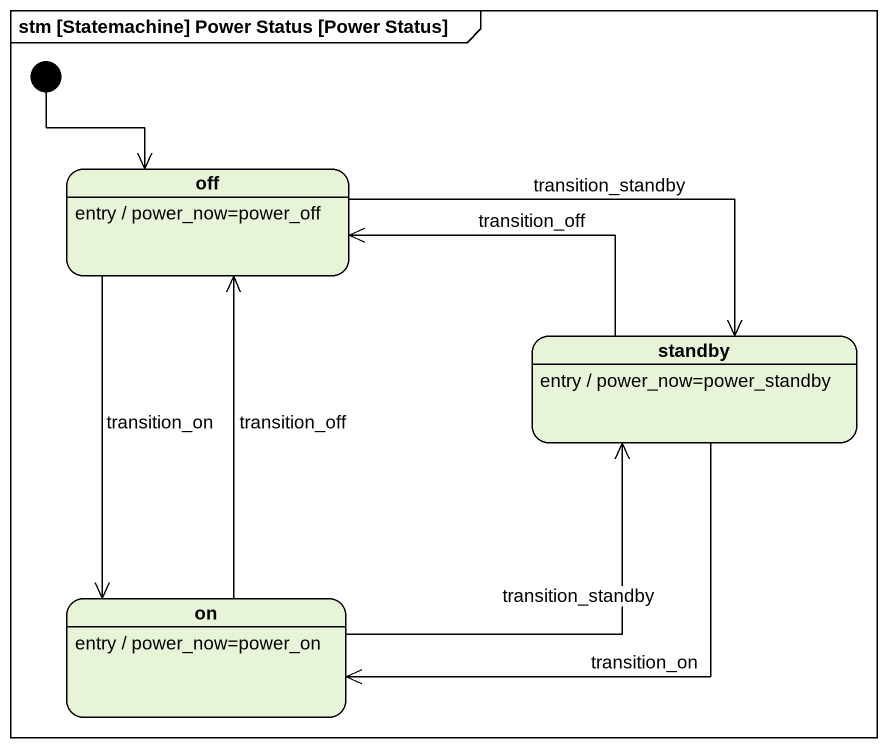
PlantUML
@startuml
mainframe stm [Statemachine] Power Status [Power Status]
hide empty description
state off
off : entry / power_now=power_off
state standby
standby : entry / power_now=power_standby
state "on" as on_
on_ : entry / power_now=power_on
[*] --> off
off -right-> standby : transition_standby
off --> on_ : transition_on
standby -left-> off : transition_off
standby -left-> on_ : transition_on
on_ -up-> off : transition_off
on_ -right-> standby : transition_standby
@enduml
